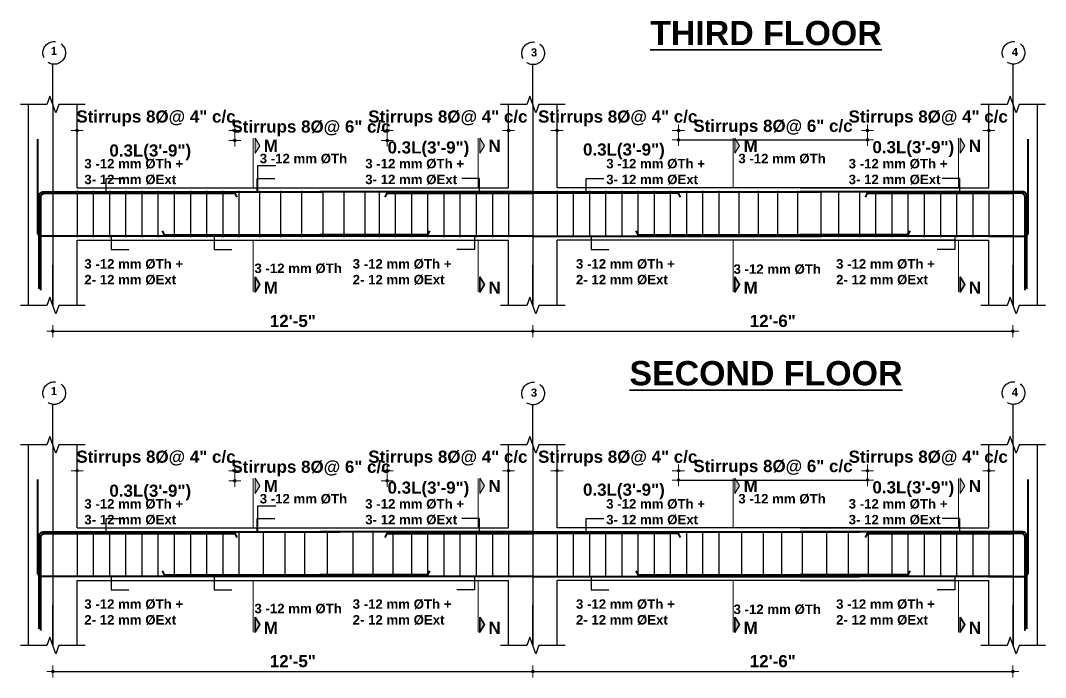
# Model space of a CAD drawing. Header units: inches. Extents: x -12073856 to 12321241, y -1226296 to 1319224.
# Drawn here: x 123933 to 124440, y 45770 to 46095 of the extents above; entities that cross this region are included whole.
import ezdxf
from ezdxf.enums import TextEntityAlignment as Align

# ---------------------------------------------------------------- set-up
doc = ezdxf.new("R2010")
doc.units = ezdxf.units.IN
doc.header["$MEASUREMENT"] = 0
doc.header["$PDMODE"] = 35
doc.linetypes.add('ACAD_ISO02W100', pattern=[15, 12, -3])
for name, color, linetype, lineweight in [('BAR', 5, 'Continuous', 40), ('Dimension', 130, 'Continuous', 9), ('Hatch', 9, 'Continuous', 9), ('HATCH1', 4, 'ACAD_ISO02W100', 13), ('TEXT', 255, 'Continuous', 35)]:
    doc.layers.add(name, color=color, linetype=linetype, lineweight=lineweight)
doc.layers.add('STIRRUP', color=10, linetype='Continuous')
doc.styles.add('1.8 str', font='times.ttf', dxfattribs={"width": 0.8, "height": 6})
doc.styles.add('STYLE1', font='arialbd.ttf')
doc.dimstyles.new('1.4', dxfattribs={"dimscale": 0, "dimtxt": 6, "dimasz": 0.5, "dimexe": 2, "dimexo": 9, "dimgap": 2, "dimtad": 1, "dimdec": 0, "dimlfac": 0.5, "dimzin": 3, "dimdsep": 46, "dimlunit": 4, "dimtxsty": '1.8 str', "dimblk": 'DIM', "dimcen": 3, "dimdle": 3, "dimse1": 1, "dimse2": 1, "dimclrd": 256, "dimclre": 256, "dimclrt": 7, "dimadec": 1, "dimazin": 2, "dimtfac": 1, "dimtdec": 0, "dimtix": 1, "dimtofl": 0, "dimtmove": 2, "dimatfit": 3, "dimldrblk": 'ARROW', "dimfxl": 2, "dimfrac": 2, "dimtolj": 2, "dimtzin": 0, "dimarcsym": 0})

# ---------------------------------------------------------------- blocks, each defined once
blk = doc.blocks.new('DIM')
at = {"layer": 'Dimension'}
h = blk.add_hatch(color=256, dxfattribs=at)
h.paths.add_polyline_path([(0, 1.3), (0, 0), (1.3, 0, 0.414214)])
h.paths.add_polyline_path([(1.3, 0), (0, 0), (0, -1.3, 0.414214)])
h.paths.add_polyline_path([(0, 0), (-1.3, 0, 0.414214), (0, -1.3)])
h.paths.add_polyline_path([(0, 1.3, 0.414214), (-1.3, 0), (0, 0)])
for p, q in [((-6, 0), (6, 0)), ((0, 6), (0, -6))]:
    blk.add_line(p, q, dxfattribs=at)
blk.add_circle((0, 0), 1.28, dxfattribs=at)
blk = doc.blocks.new('*D1346')
at = {"layer": 'Defpoints', "color": 0, "ltscale": 10, "transparency": 16777216}
for p in [(124039.02, 45872.09), (123961.02, 45860.11), (124039.02, 45855.54)]:
    blk.add_point(p, dxfattribs=at)
at = {"layer": 'Dimension', "lineweight": -2, "ltscale": 10, "transparency": 16777216}
for p, q in [((123960.52, 45872.09), (123960.02, 45872.09)), ((124039.52, 45872.09), (124040.02, 45872.09))]:
    blk.add_line(p, q, dxfattribs=at)
at = {"layer": 'Dimension', "lineweight": -2, "ltscale": 10, "transparency": 16777216, "xscale": 0.5, "yscale": 0.5, "zscale": 0.5}
blk.add_blockref('DIM', (123961.02, 45872.09), dxfattribs=at)
at = {"layer": 'Dimension', "lineweight": -2, "ltscale": 10, "transparency": 16777216, "xscale": 0.5, "yscale": 0.5, "zscale": 0.5, "rotation": 180}
blk.add_blockref('DIM', (124039.02, 45872.09), dxfattribs=at)
at = {"layer": 'Dimension', "color": 7, "ltscale": 10, "transparency": 16777216, "insert": (124000.02, 45878.11), "char_height": 6, "attachment_point": 5, "style": 'STYLE1'}
blk.add_mtext('\\A2;Stirrups 8%%C@ 4" c/c', dxfattribs=at)
blk = doc.blocks.new('ARROW')
at = {"layer": 'Hatch'}
h = blk.add_hatch(color=256, dxfattribs=at)
h.dxf.hatch_style = 1
h.paths.add_polyline_path([(12191115.8, -1270860.1), (12191485.4, -1270660.1), (12191115.8, -1270660.1)])
for p, q in [((12191115.8, -1270860.1), (12191115.8, -1270060.1)), ((12191015.8, -1270160.1), (12196382.9, -1270160.1)), ((12191485.4, -1270660.1), (12190746.1, -1270660.1)), ((12190746.1, -1270660.1), (12191115.8, -1270860.1)), ((12191485.4, -1270660.1), (12191115.8, -1270860.1))]:
    blk.add_line(p, q, dxfattribs=at)
blk = doc.blocks.new('*D1347')
at = {"layer": 'Defpoints', "color": 0, "ltscale": 10, "transparency": 16777216}
for p in [(124114.38, 45867.11), (124039.02, 45850.56), (124114.38, 45836.05)]:
    blk.add_point(p, dxfattribs=at)
at = {"layer": 'Dimension', "lineweight": -2, "ltscale": 10, "transparency": 16777216}
for p, q in [((124038.52, 45867.11), (124038.02, 45867.11)), ((124114.88, 45867.11), (124115.38, 45867.11))]:
    blk.add_line(p, q, dxfattribs=at)
at = {"layer": 'Dimension', "lineweight": -2, "ltscale": 10, "transparency": 16777216, "xscale": 0.5, "yscale": 0.5, "zscale": 0.5}
blk.add_blockref('DIM', (124039.02, 45867.11), dxfattribs=at)
at = {"layer": 'Dimension', "lineweight": -2, "ltscale": 10, "transparency": 16777216, "xscale": 0.5, "yscale": 0.5, "zscale": 0.5, "rotation": 180}
blk.add_blockref('DIM', (124114.38, 45867.11), dxfattribs=at)
at = {"layer": 'Dimension', "color": 7, "ltscale": 10, "transparency": 16777216, "insert": (124076.7, 45873.13), "char_height": 6, "attachment_point": 5, "style": 'STYLE1'}
blk.add_mtext('\\A2;Stirrups 8%%C@ 6" c/c', dxfattribs=at)
blk = doc.blocks.new('*D1348')
at = {"layer": 'Defpoints', "color": 0, "ltscale": 10, "transparency": 16777216}
for p in [(124174.38, 45872.09), (124174.38, 45858.54), (124114.38, 45841.03)]:
    blk.add_point(p, dxfattribs=at)
at = {"layer": 'Dimension', "lineweight": -2, "ltscale": 10, "transparency": 16777216}
for p, q in [((124113.88, 45872.09), (124113.38, 45872.09)), ((124174.88, 45872.09), (124175.38, 45872.09))]:
    blk.add_line(p, q, dxfattribs=at)
at = {"layer": 'Dimension', "lineweight": -2, "ltscale": 10, "transparency": 16777216, "xscale": 0.5, "yscale": 0.5, "zscale": 0.5}
blk.add_blockref('DIM', (124114.38, 45872.09), dxfattribs=at)
at = {"layer": 'Dimension', "lineweight": -2, "ltscale": 10, "transparency": 16777216, "xscale": 0.5, "yscale": 0.5, "zscale": 0.5, "rotation": 180}
blk.add_blockref('DIM', (124174.38, 45872.09), dxfattribs=at)
at = {"layer": 'Dimension', "color": 7, "ltscale": 10, "transparency": 16777216, "insert": (124144.38, 45878.11), "char_height": 6, "attachment_point": 5, "style": 'STYLE1'}
blk.add_mtext('\\A2;Stirrups 8%%C@ 4" c/c', dxfattribs=at)
blk = doc.blocks.new('*D1349')
at = {"layer": 'Defpoints', "color": 0, "ltscale": 10, "transparency": 16777216}
for p in [(124198.38, 45872.09), (124198.38, 45858.54), (124258.38, 45841.03)]:
    blk.add_point(p, dxfattribs=at)
at = {"layer": 'Dimension', "lineweight": -2, "ltscale": 10, "transparency": 16777216}
for p, q in [((124197.88, 45872.09), (124197.38, 45872.09)), ((124258.88, 45872.09), (124259.38, 45872.09))]:
    blk.add_line(p, q, dxfattribs=at)
at = {"layer": 'Dimension', "lineweight": -2, "ltscale": 10, "transparency": 16777216, "xscale": 0.5, "yscale": 0.5, "zscale": 0.5}
blk.add_blockref('DIM', (124198.38, 45872.09), dxfattribs=at)
at = {"layer": 'Dimension', "lineweight": -2, "ltscale": 10, "transparency": 16777216, "xscale": 0.5, "yscale": 0.5, "zscale": 0.5, "rotation": 180}
blk.add_blockref('DIM', (124258.38, 45872.09), dxfattribs=at)
at = {"layer": 'Dimension', "color": 7, "ltscale": 10, "transparency": 16777216, "insert": (124228.38, 45878.11), "char_height": 6, "attachment_point": 5, "style": 'STYLE1'}
blk.add_mtext('\\A2;Stirrups 8%%C@ 4" c/c', dxfattribs=at)
blk = doc.blocks.new('*D1350')
at = {"layer": 'Defpoints', "color": 0, "ltscale": 10, "transparency": 16777216}
for p in [(124411.94, 45872.09), (124411.94, 45858.54), (124351.94, 45841.03)]:
    blk.add_point(p, dxfattribs=at)
at = {"layer": 'Dimension', "lineweight": -2, "ltscale": 10, "transparency": 16777216}
for p, q in [((124351.44, 45872.09), (124350.94, 45872.09)), ((124412.44, 45872.09), (124412.94, 45872.09))]:
    blk.add_line(p, q, dxfattribs=at)
at = {"layer": 'Dimension', "lineweight": -2, "ltscale": 10, "transparency": 16777216, "xscale": 0.5, "yscale": 0.5, "zscale": 0.5}
blk.add_blockref('DIM', (124351.94, 45872.09), dxfattribs=at)
at = {"layer": 'Dimension', "lineweight": -2, "ltscale": 10, "transparency": 16777216, "xscale": 0.5, "yscale": 0.5, "zscale": 0.5, "rotation": 180}
blk.add_blockref('DIM', (124411.94, 45872.09), dxfattribs=at)
at = {"layer": 'Dimension', "color": 7, "ltscale": 10, "transparency": 16777216, "insert": (124381.94, 45878.11), "char_height": 6, "attachment_point": 5, "style": 'STYLE1'}
blk.add_mtext('\\A2;Stirrups 8%%C@ 4" c/c', dxfattribs=at)
blk = doc.blocks.new('*D1351')
at = {"layer": 'Defpoints', "color": 0, "ltscale": 10, "transparency": 16777216}
for p in [(124351.94, 45867.48), (124258.38, 45836.05), (124351.94, 45836.05)]:
    blk.add_point(p, dxfattribs=at)
at = {"layer": 'Dimension', "lineweight": -2, "ltscale": 10, "transparency": 16777216}
blk.add_line((124258.88, 45867.48), (124351.44, 45867.48), dxfattribs=at)
at = {"layer": 'Dimension', "lineweight": -2, "ltscale": 10, "transparency": 16777216, "xscale": 0.5, "yscale": 0.5, "zscale": 0.5, "rotation": 180}
blk.add_blockref('DIM', (124258.38, 45867.48), dxfattribs=at)
at = {"layer": 'Dimension', "lineweight": -2, "ltscale": 10, "transparency": 16777216, "xscale": 0.5, "yscale": 0.5, "zscale": 0.5}
blk.add_blockref('DIM', (124351.94, 45867.48), dxfattribs=at)
at = {"layer": 'Dimension', "color": 7, "ltscale": 10, "transparency": 16777216, "insert": (124305.16, 45873.5), "char_height": 6, "attachment_point": 5, "style": 'STYLE1'}
blk.add_mtext('\\A2;Stirrups 8%%C@ 6" c/c', dxfattribs=at)
blk = doc.blocks.new('*D1352')
at = {"layer": 'Defpoints', "color": 0, "ltscale": 10, "transparency": 16777216}
for p in [(123949.02, 45785.59), (124186.38, 45785.59), (124186.38, 45772.78)]:
    blk.add_point(p, dxfattribs=at)
at = {"layer": 'Dimension', "lineweight": -2, "ltscale": 10, "transparency": 16777216}
blk.add_line((123949.52, 45772.78), (124185.88, 45772.78), dxfattribs=at)
at = {"layer": 'Dimension', "lineweight": -2, "ltscale": 10, "transparency": 16777216, "xscale": 0.5, "yscale": 0.5, "zscale": 0.5, "rotation": 180}
blk.add_blockref('DIM', (123949.02, 45772.78), dxfattribs=at)
at = {"layer": 'Dimension', "lineweight": -2, "ltscale": 10, "transparency": 16777216, "xscale": 0.5, "yscale": 0.5, "zscale": 0.5}
blk.add_blockref('DIM', (124186.38, 45772.78), dxfattribs=at)
at = {"layer": 'Dimension', "color": 7, "ltscale": 10, "transparency": 16777216, "insert": (124067.7, 45777.84), "char_height": 6, "attachment_point": 5, "style": 'STYLE1'}
blk.add_mtext('\\A2;12\'-5"', dxfattribs=at)
blk = doc.blocks.new('*D1353')
at = {"layer": 'Defpoints', "color": 0, "ltscale": 10, "transparency": 16777216}
for p in [(124186.38, 45785.59), (124423.73, 45785.59), (124423.73, 45772.78)]:
    blk.add_point(p, dxfattribs=at)
at = {"layer": 'Dimension', "lineweight": -2, "ltscale": 10, "transparency": 16777216}
blk.add_line((124186.88, 45772.78), (124423.23, 45772.78), dxfattribs=at)
at = {"layer": 'Dimension', "lineweight": -2, "ltscale": 10, "transparency": 16777216, "xscale": 0.5, "yscale": 0.5, "zscale": 0.5, "rotation": 180}
blk.add_blockref('DIM', (124186.38, 45772.78), dxfattribs=at)
at = {"layer": 'Dimension', "lineweight": -2, "ltscale": 10, "transparency": 16777216, "xscale": 0.5, "yscale": 0.5, "zscale": 0.5}
blk.add_blockref('DIM', (124423.73, 45772.78), dxfattribs=at)
at = {"layer": 'Dimension', "color": 7, "ltscale": 10, "transparency": 16777216, "insert": (124305.05, 45777.84), "char_height": 6, "attachment_point": 5, "style": 'STYLE1'}
blk.add_mtext('\\A2;12\'-6"', dxfattribs=at)
blk = doc.blocks.new('*D1362')
at = {"layer": 'Defpoints', "color": 0, "ltscale": 10, "transparency": 16777216}
for p in [(124039.02, 46040.38), (123961.02, 46028.4), (124039.02, 46023.84)]:
    blk.add_point(p, dxfattribs=at)
at = {"layer": 'Dimension', "lineweight": -2, "ltscale": 10, "transparency": 16777216}
for p, q in [((123960.52, 46040.38), (123960.02, 46040.38)), ((124039.52, 46040.38), (124040.02, 46040.38))]:
    blk.add_line(p, q, dxfattribs=at)
at = {"layer": 'Dimension', "lineweight": -2, "ltscale": 10, "transparency": 16777216, "xscale": 0.5, "yscale": 0.5, "zscale": 0.5}
blk.add_blockref('DIM', (123961.02, 46040.38), dxfattribs=at)
at = {"layer": 'Dimension', "lineweight": -2, "ltscale": 10, "transparency": 16777216, "xscale": 0.5, "yscale": 0.5, "zscale": 0.5, "rotation": 180}
blk.add_blockref('DIM', (124039.02, 46040.38), dxfattribs=at)
at = {"layer": 'Dimension', "color": 7, "ltscale": 10, "transparency": 16777216, "insert": (124000.02, 46046.4), "char_height": 6, "attachment_point": 5, "style": 'STYLE1'}
blk.add_mtext('\\A2;Stirrups 8%%C@ 4" c/c', dxfattribs=at)
blk = doc.blocks.new('*D1363')
at = {"layer": 'Defpoints', "color": 0, "ltscale": 10, "transparency": 16777216}
for p in [(124114.38, 46035.4), (124039.02, 46018.86), (124114.38, 46004.34)]:
    blk.add_point(p, dxfattribs=at)
at = {"layer": 'Dimension', "lineweight": -2, "ltscale": 10, "transparency": 16777216}
for p, q in [((124038.52, 46035.4), (124038.02, 46035.4)), ((124114.88, 46035.4), (124115.38, 46035.4))]:
    blk.add_line(p, q, dxfattribs=at)
at = {"layer": 'Dimension', "lineweight": -2, "ltscale": 10, "transparency": 16777216, "xscale": 0.5, "yscale": 0.5, "zscale": 0.5}
blk.add_blockref('DIM', (124039.02, 46035.4), dxfattribs=at)
at = {"layer": 'Dimension', "lineweight": -2, "ltscale": 10, "transparency": 16777216, "xscale": 0.5, "yscale": 0.5, "zscale": 0.5, "rotation": 180}
blk.add_blockref('DIM', (124114.38, 46035.4), dxfattribs=at)
at = {"layer": 'Dimension', "color": 7, "ltscale": 10, "transparency": 16777216, "insert": (124076.7, 46041.42), "char_height": 6, "attachment_point": 5, "style": 'STYLE1'}
blk.add_mtext('\\A2;Stirrups 8%%C@ 6" c/c', dxfattribs=at)
blk = doc.blocks.new('*D1364')
at = {"layer": 'Defpoints', "color": 0, "ltscale": 10, "transparency": 16777216}
for p in [(124174.38, 46040.38), (124174.38, 46026.84), (124114.38, 46009.32)]:
    blk.add_point(p, dxfattribs=at)
at = {"layer": 'Dimension', "lineweight": -2, "ltscale": 10, "transparency": 16777216}
for p, q in [((124113.88, 46040.38), (124113.38, 46040.38)), ((124174.88, 46040.38), (124175.38, 46040.38))]:
    blk.add_line(p, q, dxfattribs=at)
at = {"layer": 'Dimension', "lineweight": -2, "ltscale": 10, "transparency": 16777216, "xscale": 0.5, "yscale": 0.5, "zscale": 0.5}
blk.add_blockref('DIM', (124114.38, 46040.38), dxfattribs=at)
at = {"layer": 'Dimension', "lineweight": -2, "ltscale": 10, "transparency": 16777216, "xscale": 0.5, "yscale": 0.5, "zscale": 0.5, "rotation": 180}
blk.add_blockref('DIM', (124174.38, 46040.38), dxfattribs=at)
at = {"layer": 'Dimension', "color": 7, "ltscale": 10, "transparency": 16777216, "insert": (124144.38, 46046.4), "char_height": 6, "attachment_point": 5, "style": 'STYLE1'}
blk.add_mtext('\\A2;Stirrups 8%%C@ 4" c/c', dxfattribs=at)
blk = doc.blocks.new('*D1365')
at = {"layer": 'Defpoints', "color": 0, "ltscale": 10, "transparency": 16777216}
for p in [(124198.38, 46040.38), (124198.38, 46026.84), (124258.38, 46009.32)]:
    blk.add_point(p, dxfattribs=at)
at = {"layer": 'Dimension', "lineweight": -2, "ltscale": 10, "transparency": 16777216}
for p, q in [((124197.88, 46040.38), (124197.38, 46040.38)), ((124258.88, 46040.38), (124259.38, 46040.38))]:
    blk.add_line(p, q, dxfattribs=at)
at = {"layer": 'Dimension', "lineweight": -2, "ltscale": 10, "transparency": 16777216, "xscale": 0.5, "yscale": 0.5, "zscale": 0.5}
blk.add_blockref('DIM', (124198.38, 46040.38), dxfattribs=at)
at = {"layer": 'Dimension', "lineweight": -2, "ltscale": 10, "transparency": 16777216, "xscale": 0.5, "yscale": 0.5, "zscale": 0.5, "rotation": 180}
blk.add_blockref('DIM', (124258.38, 46040.38), dxfattribs=at)
at = {"layer": 'Dimension', "color": 7, "ltscale": 10, "transparency": 16777216, "insert": (124228.38, 46046.4), "char_height": 6, "attachment_point": 5, "style": 'STYLE1'}
blk.add_mtext('\\A2;Stirrups 8%%C@ 4" c/c', dxfattribs=at)
blk = doc.blocks.new('*D1366')
at = {"layer": 'Defpoints', "color": 0, "ltscale": 10, "transparency": 16777216}
for p in [(124411.94, 46040.38), (124411.94, 46026.84), (124351.94, 46009.32)]:
    blk.add_point(p, dxfattribs=at)
at = {"layer": 'Dimension', "lineweight": -2, "ltscale": 10, "transparency": 16777216}
for p, q in [((124351.44, 46040.38), (124350.94, 46040.38)), ((124412.44, 46040.38), (124412.94, 46040.38))]:
    blk.add_line(p, q, dxfattribs=at)
at = {"layer": 'Dimension', "lineweight": -2, "ltscale": 10, "transparency": 16777216, "xscale": 0.5, "yscale": 0.5, "zscale": 0.5}
blk.add_blockref('DIM', (124351.94, 46040.38), dxfattribs=at)
at = {"layer": 'Dimension', "lineweight": -2, "ltscale": 10, "transparency": 16777216, "xscale": 0.5, "yscale": 0.5, "zscale": 0.5, "rotation": 180}
blk.add_blockref('DIM', (124411.94, 46040.38), dxfattribs=at)
at = {"layer": 'Dimension', "color": 7, "ltscale": 10, "transparency": 16777216, "insert": (124381.94, 46046.4), "char_height": 6, "attachment_point": 5, "style": 'STYLE1'}
blk.add_mtext('\\A2;Stirrups 8%%C@ 4" c/c', dxfattribs=at)
blk = doc.blocks.new('*D1367')
at = {"layer": 'Defpoints', "color": 0, "ltscale": 10, "transparency": 16777216}
for p in [(124351.94, 46035.77), (124258.38, 46004.34), (124351.94, 46004.34)]:
    blk.add_point(p, dxfattribs=at)
at = {"layer": 'Dimension', "lineweight": -2, "ltscale": 10, "transparency": 16777216}
blk.add_line((124258.88, 46035.77), (124351.44, 46035.77), dxfattribs=at)
at = {"layer": 'Dimension', "lineweight": -2, "ltscale": 10, "transparency": 16777216, "xscale": 0.5, "yscale": 0.5, "zscale": 0.5, "rotation": 180}
blk.add_blockref('DIM', (124258.38, 46035.77), dxfattribs=at)
at = {"layer": 'Dimension', "lineweight": -2, "ltscale": 10, "transparency": 16777216, "xscale": 0.5, "yscale": 0.5, "zscale": 0.5}
blk.add_blockref('DIM', (124351.94, 46035.77), dxfattribs=at)
at = {"layer": 'Dimension', "color": 7, "ltscale": 10, "transparency": 16777216, "insert": (124305.16, 46041.79), "char_height": 6, "attachment_point": 5, "style": 'STYLE1'}
blk.add_mtext('\\A2;Stirrups 8%%C@ 6" c/c', dxfattribs=at)
blk = doc.blocks.new('*D1368')
at = {"layer": 'Defpoints', "color": 0, "ltscale": 10, "transparency": 16777216}
for p in [(123949.02, 45953.88), (124186.38, 45953.88), (124186.38, 45941.07)]:
    blk.add_point(p, dxfattribs=at)
at = {"layer": 'Dimension', "lineweight": -2, "ltscale": 10, "transparency": 16777216}
blk.add_line((123949.52, 45941.07), (124185.88, 45941.07), dxfattribs=at)
at = {"layer": 'Dimension', "lineweight": -2, "ltscale": 10, "transparency": 16777216, "xscale": 0.5, "yscale": 0.5, "zscale": 0.5, "rotation": 180}
blk.add_blockref('DIM', (123949.02, 45941.07), dxfattribs=at)
at = {"layer": 'Dimension', "lineweight": -2, "ltscale": 10, "transparency": 16777216, "xscale": 0.5, "yscale": 0.5, "zscale": 0.5}
blk.add_blockref('DIM', (124186.38, 45941.07), dxfattribs=at)
at = {"layer": 'Dimension', "color": 7, "ltscale": 10, "transparency": 16777216, "insert": (124067.7, 45946.13), "char_height": 6, "attachment_point": 5, "style": 'STYLE1'}
blk.add_mtext('\\A2;12\'-5"', dxfattribs=at)
blk = doc.blocks.new('*D1369')
at = {"layer": 'Defpoints', "color": 0, "ltscale": 10, "transparency": 16777216}
for p in [(124186.38, 45953.88), (124423.73, 45953.88), (124423.73, 45941.07)]:
    blk.add_point(p, dxfattribs=at)
at = {"layer": 'Dimension', "lineweight": -2, "ltscale": 10, "transparency": 16777216}
blk.add_line((124186.88, 45941.07), (124423.23, 45941.07), dxfattribs=at)
at = {"layer": 'Dimension', "lineweight": -2, "ltscale": 10, "transparency": 16777216, "xscale": 0.5, "yscale": 0.5, "zscale": 0.5, "rotation": 180}
blk.add_blockref('DIM', (124186.38, 45941.07), dxfattribs=at)
at = {"layer": 'Dimension', "lineweight": -2, "ltscale": 10, "transparency": 16777216, "xscale": 0.5, "yscale": 0.5, "zscale": 0.5}
blk.add_blockref('DIM', (124423.73, 45941.07), dxfattribs=at)
at = {"layer": 'Dimension', "color": 7, "ltscale": 10, "transparency": 16777216, "insert": (124305.05, 45946.13), "char_height": 6, "attachment_point": 5, "style": 'STYLE1'}
blk.add_mtext('\\A2;12\'-6"', dxfattribs=at)

msp = doc.modelspace()

# ---------------------------------------------------------------- hatches: boundary and pattern name
at = {"layer": 'TEXT', "ltscale": 10}
for points in [[(124049.01, 46036.62), (124049.01, 46029.12), (124051.32, 46032.87)], [(124160.17, 46036.62), (124160.17, 46029.12), (124162.48, 46032.87)], [(124286.36, 46036.62), (124286.36, 46029.12), (124288.67, 46032.87)], [(124397.74, 46036.62), (124397.74, 46029.12), (124400.05, 46032.87)], [(124049.01, 45960.48), (124049.01, 45967.98), (124051.32, 45964.23)], [(124160.17, 45960.48), (124160.17, 45967.98), (124162.48, 45964.23)], [(124286.36, 45960.48), (124286.36, 45967.98), (124288.67, 45964.23)], [(124397.74, 45960.48), (124397.74, 45967.98), (124400.05, 45964.23)], [(124049.01, 45868.33), (124049.01, 45860.82), (124051.32, 45864.58)], [(124160.17, 45868.33), (124160.17, 45860.82), (124162.48, 45864.58)], [(124286.36, 45868.33), (124286.36, 45860.82), (124288.67, 45864.58)], [(124397.74, 45868.33), (124397.74, 45860.82), (124400.05, 45864.58)], [(124049.01, 45792.19), (124049.01, 45799.69), (124051.32, 45795.94)], [(124160.17, 45792.19), (124160.17, 45799.69), (124162.48, 45795.94)], [(124286.36, 45792.19), (124286.36, 45799.69), (124288.67, 45795.94)], [(124397.74, 45792.19), (124397.74, 45799.69), (124400.05, 45795.94)]]:
    msp.add_hatch(color=256, dxfattribs=at).paths.add_polyline_path(points)

# ---------------------------------------------------------------- linework, layer by layer
for p, q in [((123949.02, 46053.24), (123949.02, 46073.19)), ((124186.38, 46053.24), (124186.38, 46073.19)), ((124423.94, 46053.24), (124423.94, 46073.19)), ((123949.02, 46053.24), (123949.02, 45953.88)), ((124186.38, 46053.24), (124186.38, 45953.88)), ((124423.94, 46053.24), (124423.94, 45953.88)), ((123949.02, 45953.88), (123949.02, 45973.83)), ((124186.38, 45953.88), (124186.38, 45973.83)), ((124423.94, 45953.88), (124423.94, 45973.83)), ((123949.02, 45884.95), (123949.02, 45904.9)), ((124186.38, 45884.95), (124186.38, 45904.9)), ((124423.94, 45884.95), (124423.94, 45904.9)), ((123949.02, 45884.95), (123949.02, 45785.59)), ((124186.38, 45884.95), (124186.38, 45785.59)), ((124423.94, 45884.95), (124423.94, 45785.59)), ((123949.02, 45785.59), (123949.02, 45805.54)), ((124186.38, 45785.59), (124186.38, 45805.54)), ((124423.94, 45785.59), (124423.94, 45805.54))]:
    msp.add_line(p, q)
at = {"ltscale": 10}
for p, q in [((123937.02, 45986.07), (123937.02, 46053.24)), ((123961.02, 46012.07), (123961.02, 46053.24)), ((124174.38, 46012.07), (124174.38, 46053.24)), ((124198.38, 46012.07), (124198.38, 46053.24)), ((124411.94, 46012.07), (124411.94, 46053.24)), ((124435.94, 46009.32), (124435.94, 46053.24)), ((123961.02, 46012.07), (124075.02, 46012.07)), ((124050.36, 46012.07), (124174.38, 46012.07)), ((124396.89, 46012.07), (124198.38, 46012.07)), ((124318.59, 46012.07), (124411.94, 46012.07)), ((124435.94, 45953.88), (124435.94, 46009.32)), ((123937.02, 45953.88), (123937.02, 45986.07)), ((123961.02, 45953.88), (123961.02, 45986.07)), ((123961.02, 45986.07), (124075.02, 45986.07)), ((124048.16, 45986.07), (124174.38, 45986.07)), ((124174.38, 45953.88), (124174.38, 45986.07)), ((124395.11, 45986.07), (124198.38, 45986.07)), ((124198.38, 45953.88), (124198.38, 45986.07)), ((124318.59, 45986.07), (124411.94, 45986.07)), ((124411.94, 45953.88), (124411.94, 45986.07)), ((123937.02, 45817.78), (123937.02, 45884.95)), ((123961.02, 45843.78), (123961.02, 45884.95)), ((124174.38, 45843.78), (124174.38, 45884.95)), ((124198.38, 45843.78), (124198.38, 45884.95)), ((124411.94, 45843.78), (124411.94, 45884.95)), ((124435.94, 45841.03), (124435.94, 45884.95)), ((123961.02, 45843.78), (124159.32, 45843.78)), ((124081.02, 45843.78), (124174.38, 45843.78)), ((124396.89, 45843.78), (124198.38, 45843.78)), ((124318.59, 45843.78), (124411.94, 45843.78)), ((124435.94, 45785.59), (124435.94, 45841.03)), ((123937.02, 45785.59), (123937.02, 45817.78)), ((123961.02, 45785.59), (123961.02, 45817.78)), ((123961.02, 45817.78), (124157.54, 45817.78)), ((124081.02, 45817.78), (124174.38, 45817.78)), ((124174.38, 45785.59), (124174.38, 45817.78)), ((124395.11, 45817.78), (124198.38, 45817.78)), ((124198.38, 45785.59), (124198.38, 45817.78)), ((124318.59, 45817.78), (124411.94, 45817.78)), ((124411.94, 45785.59), (124411.94, 45817.78))]:
    msp.add_line(p, q, dxfattribs=at)
at = {"linetype": 'Continuous', "ltscale": 10}
for points in [[(123965.02, 46053.24), (123952.02, 46053.24), (123950.52, 46049.12), (123947.52, 46057.36), (123946.02, 46053.24), (123933.02, 46053.24)], [(124202.38, 46053.24), (124189.38, 46053.24), (124187.88, 46049.12), (124184.88, 46057.36), (124183.38, 46053.24), (124170.38, 46053.24)], [(124439.94, 46053.24), (124426.94, 46053.24), (124425.44, 46049.12), (124422.44, 46057.36), (124420.94, 46053.24), (124407.94, 46053.24)], [(123965.02, 45953.88), (123952.02, 45953.88), (123950.52, 45949.76), (123947.52, 45958), (123946.02, 45953.88), (123933.02, 45953.88)], [(124202.38, 45953.88), (124189.38, 45953.88), (124187.88, 45949.76), (124184.88, 45958), (124183.38, 45953.88), (124170.38, 45953.88)], [(124439.94, 45953.88), (124426.94, 45953.88), (124425.44, 45949.76), (124422.44, 45958), (124420.94, 45953.88), (124407.94, 45953.88)], [(123965.02, 45884.95), (123952.02, 45884.95), (123950.52, 45880.82), (123947.52, 45889.07), (123946.02, 45884.95), (123933.02, 45884.95)], [(124202.38, 45884.95), (124189.38, 45884.95), (124187.88, 45880.82), (124184.88, 45889.07), (124183.38, 45884.95), (124170.38, 45884.95)], [(124439.94, 45884.95), (124426.94, 45884.95), (124425.44, 45880.82), (124422.44, 45889.07), (124420.94, 45884.95), (124407.94, 45884.95)], [(123965.02, 45785.59), (123952.02, 45785.59), (123950.52, 45781.47), (123947.52, 45789.71), (123946.02, 45785.59), (123933.02, 45785.59)], [(124202.38, 45785.59), (124189.38, 45785.59), (124187.88, 45781.47), (124184.88, 45789.71), (124183.38, 45785.59), (124170.38, 45785.59)], [(124439.94, 45785.59), (124426.94, 45785.59), (124425.44, 45781.47), (124422.44, 45789.71), (124420.94, 45785.59), (124407.94, 45785.59)]]:
    msp.add_lwpolyline(points, dxfattribs=at)
at = {"layer": 'BAR', "ltscale": 10}
for p, q in [((124186.38, 46010.07), (124081.02, 46010.07)), ((124186.38, 46010.07), (124328.59, 46010.07)), ((124423.94, 46010.07), (124318.59, 46010.07)), ((124186.38, 45988.07), (124081.02, 45988.07)), ((124186.38, 45988.07), (124328.59, 45988.07)), ((124423.94, 45988.07), (124318.59, 45988.07)), ((124186.38, 45841.78), (124081.02, 45841.78)), ((124186.38, 45841.78), (124347.94, 45841.78)), ((124423.94, 45841.78), (124318.59, 45841.78)), ((124186.38, 45819.78), (124081.02, 45819.78)), ((124186.38, 45819.78), (124347.94, 45819.78)), ((124423.94, 45819.78), (124318.59, 45819.78))]:
    msp.add_line(p, q, dxfattribs=at)
for points in [[(123961.02, 45988.07), (123943.54, 45988.07, -0.414214), (123941.52, 45990.09), (123941.52, 46036.07)], [(124411.94, 45988.07), (124429.43, 45988.07, 0.414214), (124431.44, 45990.09), (124431.44, 46036.07)], [(123942.27, 45962.07), (123942.27, 46008.06, -0.414214), (123944.29, 46010.07), (123961.02, 46010.07)], [(123943.02, 45961.32), (123943.02, 46007.31, -0.414214), (123945.04, 46009.32), (123961.02, 46009.32)], [(124430.69, 45962.07), (124430.69, 46008.06, 0.414214), (124428.68, 46010.07), (124411.94, 46010.07)], [(124429.94, 45961.32), (124429.94, 46007.31, 0.414214), (124427.93, 46009.32), (124411.94, 46009.32)], [(123961.02, 45819.78), (123943.54, 45819.78, -0.414214), (123941.52, 45821.79), (123941.52, 45867.78)], [(124411.94, 45819.78), (124429.43, 45819.78, 0.414214), (124431.44, 45821.79), (124431.44, 45867.78)], [(123942.27, 45793.78), (123942.27, 45839.76, -0.414214), (123944.29, 45841.78), (123961.02, 45841.78)], [(123943.02, 45793.03), (123943.02, 45839.01, -0.414214), (123945.04, 45841.03), (123961.02, 45841.03)], [(124430.69, 45793.78), (124430.69, 45839.76, 0.414214), (124428.68, 45841.78), (124411.94, 45841.78)], [(124429.94, 45793.03), (124429.94, 45839.01, 0.414214), (124427.93, 45841.03), (124411.94, 45841.03)]]:
    msp.add_lwpolyline(points, format="xyb", dxfattribs=at)
for points in [[(123949.02, 46010.07), (124082.48, 46010.07)], [(123949.02, 46009.32), (124039.02, 46009.32), (124039.98, 46007.32)], [(124113.33, 46007.32), (124114.38, 46009.32), (124186.38, 46009.32)], [(124259.42, 46007.32), (124258.38, 46009.32), (124186.38, 46009.32)], [(124350.9, 46007.32), (124351.94, 46009.32), (124423.94, 46009.32)], [(124082.48, 45988.07), (123949.02, 45988.07)], [(124003.07, 45990.82), (124004.02, 45988.82), (124082.48, 45988.82)], [(124135.33, 45990.82), (124134.38, 45988.82), (124081.02, 45988.82)], [(124237.42, 45990.82), (124238.38, 45988.82), (124328.59, 45988.82)], [(124372.9, 45990.82), (124371.94, 45988.82), (124318.59, 45988.82)], [(123949.02, 45841.78), (124091.02, 45841.78)], [(123949.02, 45841.03), (124039.02, 45841.03), (124039.98, 45839.03)], [(124113.33, 45839.03), (124114.38, 45841.03), (124186.38, 45841.03)], [(124259.42, 45839.03), (124258.38, 45841.03), (124186.38, 45841.03)], [(124350.9, 45839.03), (124351.94, 45841.03), (124423.94, 45841.03)], [(124003.07, 45822.53), (124004.02, 45820.53), (124091.02, 45820.53)], [(124135.33, 45822.53), (124134.38, 45820.53), (124081.02, 45820.53)], [(124237.42, 45822.53), (124238.38, 45820.53), (124347.94, 45820.53)], [(124372.9, 45822.53), (124371.94, 45820.53), (124318.59, 45820.53)], [(124091.02, 45819.78), (123949.02, 45819.78)]]:
    msp.add_lwpolyline(points, dxfattribs=at)
at = {"layer": 'Dimension', "ltscale": 10}
for p, q in [((124048.16, 46012.07), (124048.16, 46036.57)), ((124159.32, 46012.07), (124159.32, 46036.57)), ((124285.51, 46012.07), (124285.51, 46036.57)), ((124396.89, 46012.07), (124396.89, 46036.57)), ((124048.16, 45960.53), (124048.16, 45986.07)), ((124159.32, 45960.53), (124159.32, 45986.07)), ((124285.51, 45960.53), (124285.51, 45986.07)), ((124396.89, 45960.53), (124396.89, 45986.07)), ((124048.16, 45843.78), (124048.16, 45868.28)), ((124159.32, 45843.78), (124159.32, 45868.28)), ((124285.51, 45843.78), (124285.51, 45868.28)), ((124396.89, 45843.78), (124396.89, 45868.28)), ((124048.16, 45792.24), (124048.16, 45817.78)), ((124159.32, 45792.24), (124159.32, 45817.78)), ((124285.51, 45792.24), (124285.51, 45817.78)), ((124396.89, 45792.24), (124396.89, 45817.78))]:
    msp.add_line(p, q, dxfattribs=at)
for points in [[(124049.01, 46029.12), (124049.01, 46036.62), (124051.32, 46032.87), (124049.01, 46029.12)], [(124160.17, 46029.12), (124160.17, 46036.62), (124162.48, 46032.87), (124160.17, 46029.12)], [(124286.36, 46029.12), (124286.36, 46036.62), (124288.67, 46032.87), (124286.36, 46029.12)], [(124397.74, 46029.12), (124397.74, 46036.62), (124400.05, 46032.87), (124397.74, 46029.12)], [(124049.01, 45860.82), (124049.01, 45868.33), (124051.32, 45864.58), (124049.01, 45860.82)], [(124160.17, 45860.82), (124160.17, 45868.33), (124162.48, 45864.58), (124160.17, 45860.82)], [(124286.36, 45860.82), (124286.36, 45868.33), (124288.67, 45864.58), (124286.36, 45860.82)], [(124397.74, 45860.82), (124397.74, 45868.33), (124400.05, 45864.58), (124397.74, 45860.82)]]:
    msp.add_lwpolyline(points, dxfattribs=at)
at = {"layer": 'HATCH1', "lineweight": 25}
for centre in [(123949.71, 46078.76), (124186.54, 46078.56), (124424.11, 46078.79), (123949.71, 45910.47), (124186.54, 45910.27), (124424.11, 45910.49)]:
    msp.add_circle(centre, 5.6, dxfattribs=at)
at = {"layer": 'STIRRUP'}
for p, q in [((123961.02, 46010.47), (123961.02, 45987.67)), ((123969.02, 46010.47), (123969.02, 45987.67)), ((123977.02, 46010.47), (123977.02, 45987.67)), ((123985.02, 46010.47), (123985.02, 45987.67)), ((123993.02, 46010.47), (123993.02, 45987.67)), ((124001.02, 46010.47), (124001.02, 45987.67)), ((124009.02, 46010.47), (124009.02, 45987.67)), ((124017.02, 46010.47), (124017.02, 45987.67)), ((124025.02, 46010.47), (124025.02, 45987.67)), ((124033.02, 46010.47), (124033.02, 45987.67)), ((124041.02, 46010.47), (124041.02, 45987.67)), ((124051.19, 46010.47), (124051.19, 45987.67)), ((124061.62, 46010.47), (124061.62, 45987.67)), ((124072.05, 46010.47), (124072.05, 45987.67)), ((124082.48, 46010.47), (124082.48, 45987.67)), ((124092.91, 46010.47), (124092.91, 45987.67)), ((124103.34, 46010.47), (124103.34, 45987.67)), ((124110.38, 46010.47), (124110.38, 45987.67)), ((124118.38, 46010.47), (124118.38, 45987.67)), ((124126.38, 46010.47), (124126.38, 45987.67)), ((124134.38, 46010.47), (124134.38, 45987.67)), ((124142.38, 46010.47), (124142.38, 45987.67)), ((124150.38, 46010.47), (124150.38, 45987.67)), ((124158.38, 46010.47), (124158.38, 45987.67)), ((124166.38, 46010.47), (124166.38, 45987.67)), ((124174.38, 46010.47), (124174.38, 45987.67)), ((124198.38, 46010.47), (124198.38, 45987.67)), ((124206.38, 46010.47), (124206.38, 45987.67)), ((124214.38, 46010.47), (124214.38, 45987.67)), ((124222.38, 46010.47), (124222.38, 45987.67)), ((124230.38, 46010.47), (124230.38, 45987.67)), ((124238.38, 46010.47), (124238.38, 45987.67)), ((124246.38, 46010.47), (124246.38, 45987.67)), ((124254.38, 46010.47), (124254.38, 45987.67)), ((124262.38, 46010.47), (124262.38, 45987.67)), ((124270.38, 46010.47), (124270.38, 45987.67)), ((124278.38, 46010.47), (124278.38, 45987.67)), ((124288.33, 46010.47), (124288.33, 45987.67)), ((124297.91, 46010.47), (124297.91, 45987.67)), ((124307.48, 46010.47), (124307.48, 45987.67)), ((124317.31, 46010.47), (124317.31, 45987.67)), ((124328.8, 46010.47), (124328.8, 45987.67)), ((124337.53, 46010.47), (124337.53, 45987.67)), ((124347.94, 46010.47), (124347.94, 45987.67)), ((124355.94, 46010.47), (124355.94, 45987.67)), ((124363.94, 46010.47), (124363.94, 45987.67)), ((124371.94, 46010.47), (124371.94, 45987.67)), ((124379.94, 46010.47), (124379.94, 45987.67)), ((124387.94, 46010.47), (124387.94, 45987.67)), ((124395.94, 46010.47), (124395.94, 45987.67)), ((124403.94, 46010.47), (124403.94, 45987.67)), ((124411.94, 46010.47), (124411.94, 45987.67)), ((123961.02, 45842.18), (123961.02, 45819.38)), ((123969.02, 45842.18), (123969.02, 45819.38)), ((123977.02, 45842.18), (123977.02, 45819.38)), ((123985.02, 45842.18), (123985.02, 45819.38)), ((123993.02, 45842.18), (123993.02, 45819.38)), ((124001.02, 45842.18), (124001.02, 45819.38)), ((124009.02, 45842.18), (124009.02, 45819.38)), ((124017.02, 45842.18), (124017.02, 45819.38)), ((124025.02, 45842.18), (124025.02, 45819.38)), ((124033.02, 45842.18), (124033.02, 45819.38)), ((124041.02, 45842.18), (124041.02, 45819.38)), ((124053.02, 45842.18), (124053.02, 45819.38)), ((124063.81, 45842.18), (124063.81, 45819.38)), ((124073.41, 45842.18), (124073.41, 45819.38)), ((124084.72, 45842.18), (124084.72, 45819.38)), ((124097.37, 45842.18), (124097.37, 45819.38)), ((124107.29, 45842.18), (124107.29, 45819.38)), ((124117.16, 45842.18), (124117.16, 45819.38)), ((124126.38, 45842.18), (124126.38, 45819.38)), ((124134.38, 45842.18), (124134.38, 45819.38)), ((124142.38, 45842.18), (124142.38, 45819.38)), ((124150.38, 45842.18), (124150.38, 45819.38)), ((124158.38, 45842.18), (124158.38, 45819.38)), ((124166.38, 45842.18), (124166.38, 45819.38)), ((124174.38, 45842.18), (124174.38, 45819.38)), ((124198.38, 45842.18), (124198.38, 45819.38)), ((124206.38, 45842.18), (124206.38, 45819.38)), ((124214.38, 45842.18), (124214.38, 45819.38)), ((124222.38, 45842.18), (124222.38, 45819.38)), ((124230.38, 45842.18), (124230.38, 45819.38)), ((124238.38, 45842.18), (124238.38, 45819.38)), ((124246.38, 45842.18), (124246.38, 45819.38)), ((124254.38, 45842.18), (124254.38, 45819.38)), ((124262.38, 45842.18), (124262.38, 45819.38)), ((124270.38, 45842.18), (124270.38, 45819.38)), ((124278.38, 45842.18), (124278.38, 45819.38)), ((124289.56, 45842.18), (124289.56, 45819.38)), ((124300.35, 45842.18), (124300.35, 45819.38)), ((124309.4, 45842.18), (124309.4, 45819.38)), ((124319.68, 45842.18), (124319.68, 45819.38)), ((124331.57, 45842.18), (124331.57, 45819.38)), ((124342.38, 45842.18), (124342.38, 45819.38)), ((124352.19, 45842.18), (124352.19, 45819.38)), ((124363.94, 45842.18), (124363.94, 45819.38)), ((124371.94, 45842.18), (124371.94, 45819.38)), ((124379.94, 45842.18), (124379.94, 45819.38)), ((124387.94, 45842.18), (124387.94, 45819.38)), ((124395.94, 45842.18), (124395.94, 45819.38)), ((124403.94, 45842.18), (124403.94, 45819.38)), ((124411.94, 45842.18), (124411.94, 45819.38))]:
    msp.add_line(p, q, dxfattribs=at)
at = {"layer": 'TEXT', "ltscale": 10}
for points in [[(124049.01, 45967.98), (124049.01, 45960.48), (124051.32, 45964.23), (124049.01, 45967.98)], [(124160.17, 45967.98), (124160.17, 45960.48), (124162.48, 45964.23), (124160.17, 45967.98)], [(124286.36, 45967.98), (124286.36, 45960.48), (124288.67, 45964.23), (124286.36, 45967.98)], [(124397.74, 45967.98), (124397.74, 45960.48), (124400.05, 45964.23), (124397.74, 45967.98)], [(124049.01, 45799.69), (124049.01, 45792.19), (124051.32, 45795.94), (124049.01, 45799.69)], [(124160.17, 45799.69), (124160.17, 45792.19), (124162.48, 45795.94), (124160.17, 45799.69)], [(124286.36, 45799.69), (124286.36, 45792.19), (124288.67, 45795.94), (124286.36, 45799.69)], [(124397.74, 45799.69), (124397.74, 45792.19), (124400.05, 45795.94), (124397.74, 45799.69)]]:
    msp.add_lwpolyline(points, dxfattribs=at)

# ---------------------------------------------------------------- texts
at = {"layer": 'HATCH1', "lineweight": 25, "style": 'STYLE1'}
for s, p in [('1', (123948.01, 46077.77)), ('3', (124185.44, 46077.02)), ('4', (124423.24, 46077.24)), ('1', (123948.01, 45909.48)), ('3', (124185.44, 45908.72)), ('4', (124423.24, 45908.95))]:
    msp.add_text(s, height=4, dxfattribs=at).set_placement(p)
at = {"layer": 'TEXT', "style": 'STYLE1'}
for s, p in [('%%UTHIRD FLOOR', (124301.69, 46088.62)), ('%%USECOND FLOOR', (124301.69, 45920.33))]:
    msp.add_text(s, height=12, dxfattribs=at).set_placement(p, align=Align.MIDDLE_CENTER)
for p in [(123976.98, 46027.49), (124114.54, 46029.01), (124211.22, 46027.99), (124354.35, 46029.15), (124114.54, 45860.72), (124354.35, 45860.86), (123976.98, 45859.2), (124211.22, 45859.7)]:
    msp.add_text('0.3L(3\'-9")', height=6, dxfattribs=at).set_placement(p)
at = {"layer": 'TEXT', "ltscale": 10, "style": 'STYLE1'}
for s, height, p in [('M', 6, (124053.3, 46029.78)), ('N', 6, (124164.48, 46029.78)), ('M', 6, (124290.66, 46029.78)), ('N', 6, (124402.04, 46029.78)), ('3 -12 mm %%CTh ', 4.68, (124051.34, 46024.18)), ('3 -12 mm %%CTh ', 4.68, (124288.04, 46024.18)), ('3 -12 mm %%CTh ', 4.68, (124048.72, 45969.87)), ('3 -12 mm %%CTh ', 4.68, (124285.67, 45969.48)), ('M', 6, (124053.3, 45959.65)), ('N', 6, (124164.48, 45959.65)), ('M', 6, (124290.66, 45959.65)), ('N', 6, (124402.04, 45959.65)), ('M', 6, (124053.3, 45861.49)), ('N', 6, (124164.48, 45861.49)), ('M', 6, (124290.66, 45861.49)), ('N', 6, (124402.04, 45861.49)), ('3 -12 mm %%CTh ', 4.68, (124051.34, 45855.89)), ('3 -12 mm %%CTh ', 4.68, (124288.04, 45855.89)), ('3 -12 mm %%CTh ', 4.68, (124048.72, 45801.58)), ('3 -12 mm %%CTh ', 4.68, (124285.67, 45801.19)), ('M', 6, (124053.3, 45791.36)), ('N', 6, (124164.48, 45791.36)), ('M', 6, (124290.66, 45791.36)), ('N', 6, (124402.04, 45791.36))]:
    msp.add_text(s, height=height, dxfattribs=at).set_placement(p)
at = {"layer": 'TEXT', "ltscale": 10, "char_height": 4.68, "attachment_point": 1, "style": 'STYLE1'}
for s, width, insert in [('3 -12 mm %%CTh + 3- 12 mm %%CExt', 53.0695, (123964.59, 46026.32)), ('3 -12 mm %%CTh + 3- 12 mm %%CExt', 51.4226, (124103.52, 46026.32)), ('3 -12 mm %%CTh + 3- 12 mm %%CExt', 53.0695, (124222.7, 46026.32)), ('3 -12 mm %%CTh + 3- 12 mm %%CExt', 51.4226, (124342.6, 46026.32)), ('3 -12 mm %%CTh + 2- 12 mm %%CExt', 53.0695, (123964.59, 45976.75)), ('3 -12 mm %%CTh + 2- 12 mm %%CExt', 52.0465, (124097.3, 45976.75)), ('3 -12 mm %%CTh + 2- 12 mm %%CExt', 53.0695, (124207.73, 45976.75)), ('3 -12 mm %%CTh + 2- 12 mm %%CExt', 52.0465, (124336.38, 45976.75)), ('3 -12 mm %%CTh + 3- 12 mm %%CExt', 53.0695, (123964.59, 45858.03)), ('3 -12 mm %%CTh + 3- 12 mm %%CExt', 51.4226, (124103.52, 45858.03)), ('3 -12 mm %%CTh + 3- 12 mm %%CExt', 53.0695, (124222.7, 45858.03)), ('3 -12 mm %%CTh + 3- 12 mm %%CExt', 51.4226, (124342.6, 45858.03)), ('3 -12 mm %%CTh + 2- 12 mm %%CExt', 53.0695, (123964.59, 45808.46)), ('3 -12 mm %%CTh + 2- 12 mm %%CExt', 52.0465, (124097.3, 45808.46)), ('3 -12 mm %%CTh + 2- 12 mm %%CExt', 53.0695, (124207.73, 45808.46)), ('3 -12 mm %%CTh + 2- 12 mm %%CExt', 52.0465, (124336.38, 45808.46))]:
    msp.add_mtext_dynamic_manual_height_columns(s, width=width, gutter_width=1, heights=[0], dxfattribs=dict(at, insert=insert))

# ---------------------------------------------------------------- dimensions: what is measured, and where the dimension line sits
at = {"layer": 'Dimension', "ltscale": 10}
for base, p1, p2, text, picture, middle in [((124039.02, 46040.38), (123961.02, 46028.4), (124039.02, 46023.84), 'Stirrups 8%%C@ 4" c/c', '*D1362', (124000.02, 46046.4)), ((124174.38, 46040.38), (124114.38, 46009.32), (124174.38, 46026.84), 'Stirrups 8%%C@ 4" c/c', '*D1364', (124144.38, 46046.4)), ((124411.94, 46040.38), (124351.94, 46009.32), (124411.94, 46026.84), 'Stirrups 8%%C@ 4" c/c', '*D1366', (124381.94, 46046.4)), ((124114.38, 46035.4), (124039.02, 46018.86), (124114.38, 46004.34), 'Stirrups 8%%C@ 6" c/c', '*D1363', (124076.7, 46041.42)), ((124351.94, 46035.77), (124258.38, 46004.34), (124351.94, 46004.34), 'Stirrups 8%%C@ 6" c/c', '*D1367', (124305.16, 46041.79)), ((124186.38, 45941.07), (123949.02, 45953.88), (124186.38, 45953.88), '12\'-5"', '*D1368', (124067.7, 45946.13)), ((124423.73, 45941.07), (124186.38, 45953.88), (124423.73, 45953.88), '12\'-6"', '*D1369', (124305.05, 45946.13)), ((124039.02, 45872.09), (123961.02, 45860.11), (124039.02, 45855.54), 'Stirrups 8%%C@ 4" c/c', '*D1346', (124000.02, 45878.11)), ((124174.38, 45872.09), (124114.38, 45841.03), (124174.38, 45858.54), 'Stirrups 8%%C@ 4" c/c', '*D1348', (124144.38, 45878.11)), ((124411.94, 45872.09), (124351.94, 45841.03), (124411.94, 45858.54), 'Stirrups 8%%C@ 4" c/c', '*D1350', (124381.94, 45878.11)), ((124114.38, 45867.11), (124039.02, 45850.56), (124114.38, 45836.05), 'Stirrups 8%%C@ 6" c/c', '*D1347', (124076.7, 45873.13)), ((124351.94, 45867.48), (124258.38, 45836.05), (124351.94, 45836.05), 'Stirrups 8%%C@ 6" c/c', '*D1351', (124305.16, 45873.5)), ((124186.38, 45772.78), (123949.02, 45785.59), (124186.38, 45785.59), '12\'-5"', '*D1352', (124067.7, 45777.84)), ((124423.73, 45772.78), (124186.38, 45785.59), (124423.73, 45785.59), '12\'-6"', '*D1353', (124305.05, 45777.84))]:
    dim = msp.add_linear_dim(base=base, p1=p1, p2=p2, text=text, dimstyle='1.4', override={"dimscale": 1, "dimtxsty": 'STYLE1'}, dxfattribs=at)
    dim.commit()
    dim.dimension.update_dxf_attribs({"geometry": picture, "text_midpoint": middle})
for base, p1, p2, picture, middle in [((124198.38, 46040.38), (124258.38, 46009.32), (124198.38, 46026.84), '*D1365', (124228.38, 46046.4)), ((124198.38, 45872.09), (124258.38, 45841.03), (124198.38, 45858.54), '*D1349', (124228.38, 45878.11))]:
    dim = msp.add_linear_dim(base=base, p1=p1, p2=p2, angle=180, text='Stirrups 8%%C@ 4" c/c', dimstyle='1.4', override={"dimscale": 1, "dimtxsty": 'STYLE1'}, dxfattribs=at)
    dim.commit()
    dim.dimension.update_dxf_attribs({"geometry": picture, "text_midpoint": middle})

# ---------------------------------------------------------------- leaders
for points in [[(124050.36, 46010.07), (124050.36, 46023.04), (124059.25, 46023.04)], [(123975.38, 46010.47), (123975.38, 46016.68), (123984.1, 46016.68)], [(124050.06, 46010.47), (124050.06, 46016.68), (124058.78, 46016.68)], [(124160.02, 46010.47), (124160.02, 46016.68), (124151.3, 46016.68)], [(124212.73, 46010.47), (124212.73, 46016.68), (124221.45, 46016.68)], [(124397.59, 46010.47), (124397.59, 46016.68), (124388.87, 46016.68)], [(123977.86, 45987.67), (123977.86, 45981.46), (123986.58, 45981.46)], [(124028.79, 45987.67), (124028.79, 45981.46), (124037.51, 45981.46)], [(124157.54, 45987.67), (124157.54, 45981.46), (124148.82, 45981.46)], [(124215.21, 45987.67), (124215.21, 45981.46), (124223.93, 45981.46)], [(124395.11, 45987.67), (124395.11, 45981.46), (124386.38, 45981.46)], [(124050.36, 45841.78), (124050.36, 45854.75), (124059.25, 45854.75)], [(123975.38, 45842.18), (123975.38, 45848.39), (123984.1, 45848.39)], [(124050.06, 45842.18), (124050.06, 45848.39), (124058.78, 45848.39)], [(124160.02, 45842.18), (124160.02, 45848.39), (124151.3, 45848.39)], [(124212.73, 45842.18), (124212.73, 45848.39), (124221.45, 45848.39)], [(124397.59, 45842.18), (124397.59, 45848.39), (124388.87, 45848.39)], [(123977.86, 45819.38), (123977.86, 45813.17), (123986.58, 45813.17)], [(124028.79, 45819.38), (124028.79, 45813.17), (124037.51, 45813.17)], [(124157.54, 45819.38), (124157.54, 45813.17), (124148.82, 45813.17)], [(124215.21, 45819.38), (124215.21, 45813.17), (124223.93, 45813.17)], [(124395.11, 45819.38), (124395.11, 45813.17), (124386.38, 45813.17)]]:
    msp.add_leader(points, dimstyle='1.4', override={"dimscale": 1, "dimtxsty": 'STYLE1'}, dxfattribs=at)

doc.saveas('drawing.dxf')
